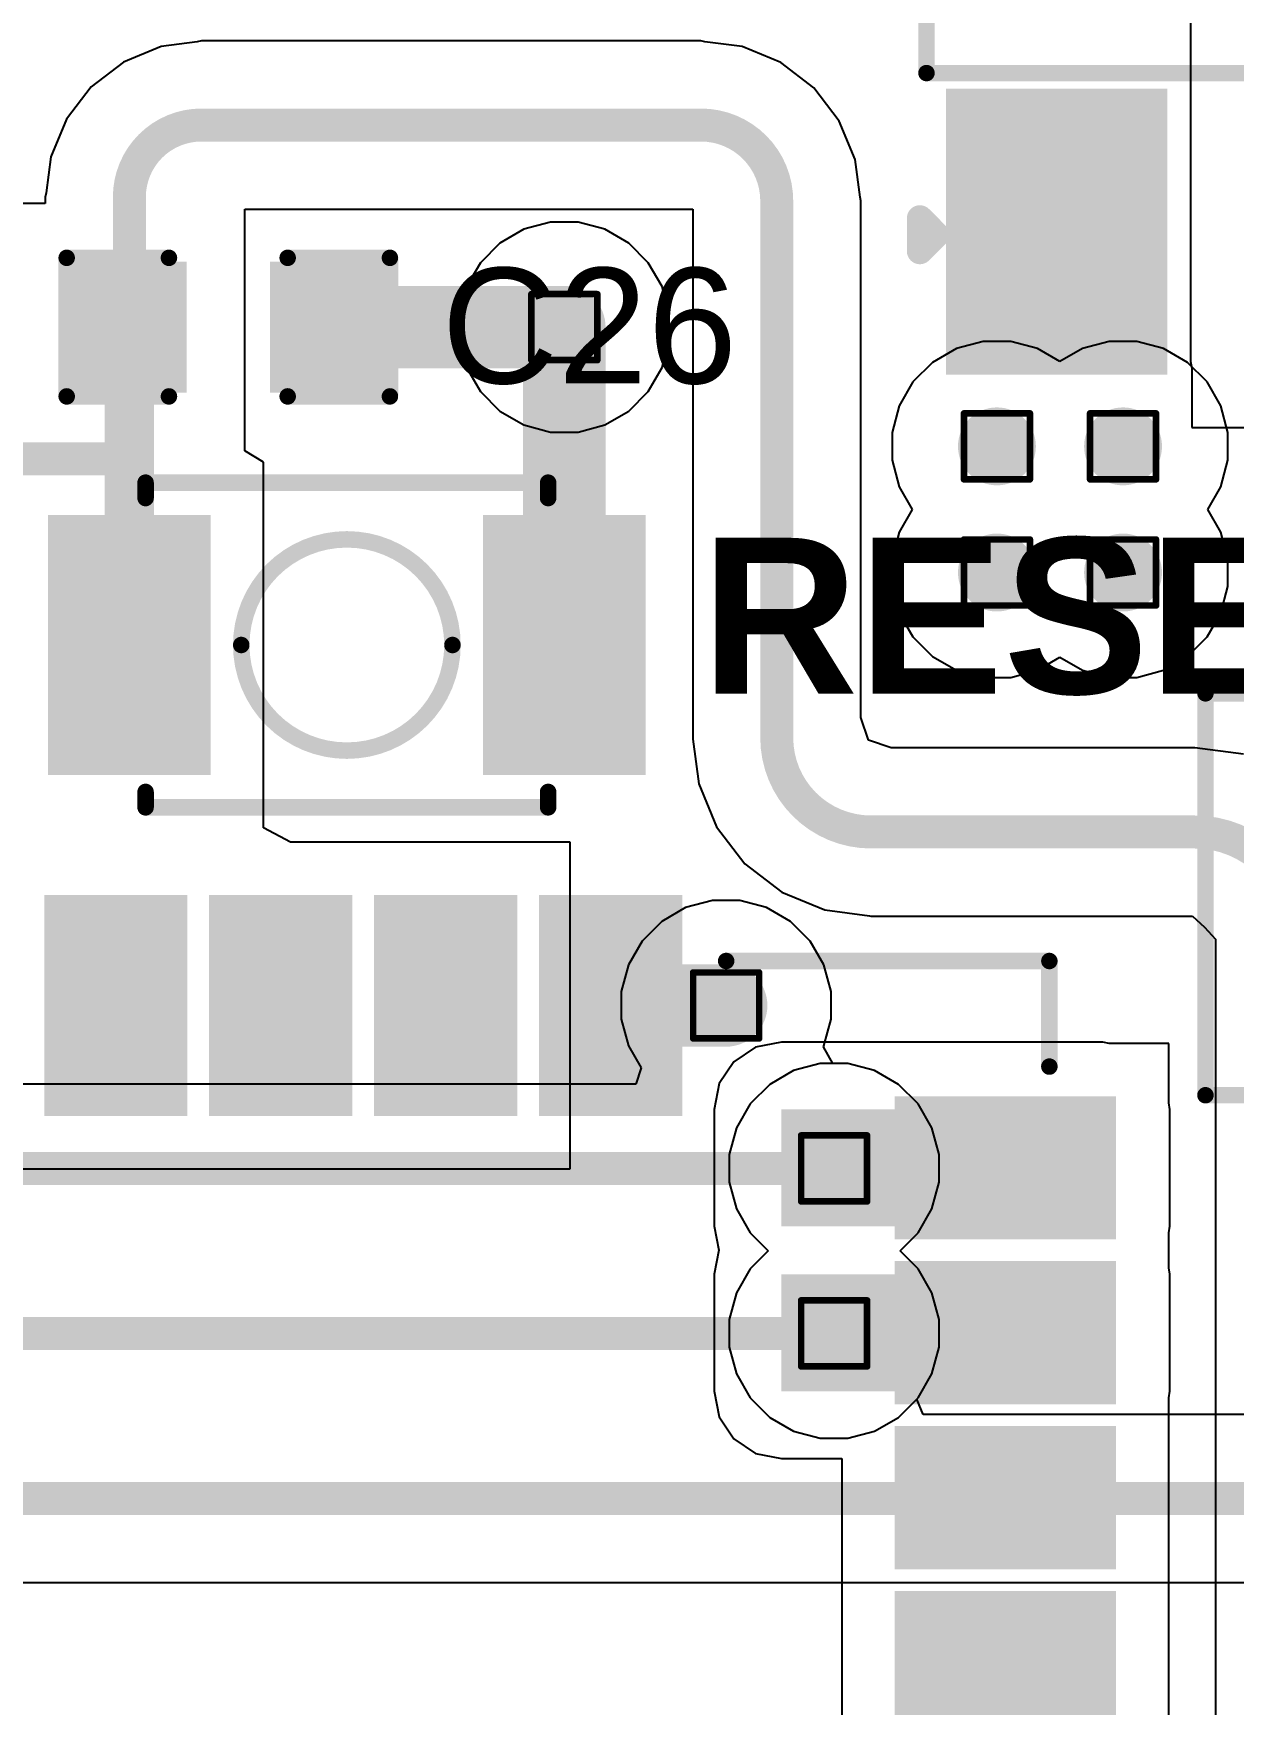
# Model space of a CAD drawing. Header units: inches. Extents: x -9 to 196, y -9 to 68.
# Drawn here: x 29.07 to 38.31, y 10.92 to 23.79 of the extents above; entities that cross this region are included whole.
import ezdxf

# ---------------------------------------------------------------- set-up
doc = ezdxf.new("R2010")
doc.units = ezdxf.units.IN
for name, color, linetype in [('Bottom Layer', 5, 'Continuous'), ('Drill Drawing', 1, 'Continuous'), ('Ground', 16, 'Continuous'), ('Power 3V3', 76, 'Continuous'), ('Top Layer', 1, 'Continuous'), ('Top Overlay', 2, 'Continuous'), ('Top Paste', 8, 'Continuous'), ('Top Solder', 216, 'Continuous'), ('Via Holes', 16, 'Continuous')]:
    doc.layers.add(name, color=color, linetype=linetype)
doc.styles.add('Arial', font='', dxfattribs={"height": 0.2})
doc.styles.add('Arial_Bold', font='', dxfattribs={"height": 0.2})
doc.styles.get('Arial').set_extended_font_data('Arial')
doc.styles.get('Arial_Bold').set_extended_font_data('Arial', bold=True)

# ---------------------------------------------------------------- blocks, each defined once
blk = doc.blocks.new('SOT__223_1')
at = {"layer": 'Top Layer'}
for points in [[(-1.90000001, 4.05000206), (1.90000001, 4.05000206), (1.90000001, 2.05000098), (-1.90000001, 2.05000098)], [(-3.04999771, -2.04999844), (-1.54999817, -2.04999844), (-1.54999817, -4.04999952), (-3.04999771, -4.04999952)], [(-0.74999977, -2.05000098), (0.74999977, -2.05000098), (0.74999977, -4.05000206), (-0.74999977, -4.05000206)], [(1.55000071, -2.04999844), (3.05000025, -2.04999844), (3.05000025, -4.04999952), (1.55000071, -4.04999952)]]:
    blk.add_hatch(color=1, dxfattribs=at).paths.add_polyline_path(points)
at = {"layer": 'Top Paste'}
for points in [[(-1.90000001, 4.05000206), (1.90000001, 4.05000206), (1.90000001, 2.05000098), (-1.90000001, 2.05000098)], [(-3.04999771, -2.04999844), (-1.54999817, -2.04999844), (-1.54999817, -4.04999952), (-3.04999771, -4.04999952)], [(-0.74999977, -2.05000098), (0.74999977, -2.05000098), (0.74999977, -4.05000206), (-0.74999977, -4.05000206)], [(1.55000071, -2.04999844), (3.05000025, -2.04999844), (3.05000025, -4.04999952), (1.55000071, -4.04999952)]]:
    blk.add_hatch(color=8, dxfattribs=at).paths.add_polyline_path(points)
at = {"layer": 'Top Solder'}
for points in [[(-2.00160001, 4.15160206), (2.00160001, 4.15160206), (2.00160001, 1.94840098), (-2.00160001, 1.94840098)], [(-3.15159771, -1.94839844), (-1.44839817, -1.94839844), (-1.44839817, -4.15159952), (-3.15159771, -4.15159952)], [(-0.85159977, -1.94840098), (0.85159977, -1.94840098), (0.85159977, -4.15160206), (-0.85159977, -4.15160206)], [(1.44840071, -1.94839844), (3.15160025, -1.94839844), (3.15160025, -4.15159952), (1.44840071, -4.15159952)]]:
    blk.add_hatch(color=216, dxfattribs=at).paths.add_polyline_path(points)
at = {"layer": 'Top Overlay'}
for points, const_width in [([(-3.302, 1.8034), (3.30200254, 1.8034)], 0.127), ([(-3.302, -1.8288), (-3.302, 1.8034)], 0.127), ([(3.30200254, -1.82879746), (3.30200254, 1.8034)], 0.127), ([(-3.302, -1.8288), (3.30200254, -1.82879746)], 0.127), ([(-3.3528, -2.9464), (-3.22580254, -3.07340254)], 0.1999996), ([(-3.3528, -2.9464), (-3.35279746, -3.2004)], 0.1999996), ([(-3.35279746, -3.2004), (-3.22580254, -3.07340254)], 0.1999996)]:
    blk.add_lwpolyline(points, dxfattribs=dict(at, const_width=const_width))
for points, const_width in [([(-3.33375, 1.8034, 1), (-3.27025, 1.8034, 1)], 0.0635), ([(-3.33375, 1.8034, 1), (-3.27025, 1.8034, 1)], 0.0635), ([(3.27025254, 1.8034, 1), (3.33375254, 1.8034, 1)], 0.0635), ([(3.27025254, 1.8034, 1), (3.33375254, 1.8034, 1)], 0.0635), ([(-3.33375, -1.8288, 1), (-3.27025, -1.8288, 1)], 0.0635), ([(-3.33375, -1.8288, 1), (-3.27025, -1.8288, 1)], 0.0635), ([(3.27025254, -1.82879746, 1), (3.33375254, -1.82879746, 1)], 0.0635), ([(3.27025254, -1.82879746, 1), (3.33375254, -1.82879746, 1)], 0.0635), ([(-3.4027999, -2.9464, 1), (-3.3028001, -2.9464, 1)], 0.0999998), ([(-3.4027999, -2.9464, 1), (-3.3028001, -2.9464, 1)], 0.0999998), ([(-3.27580244, -3.07340254, 1), (-3.17580264, -3.07340254, 1)], 0.0999998), ([(-3.27580244, -3.07340254, 1), (-3.17580264, -3.07340254, 1)], 0.0999998), ([(-3.40279736, -3.2004, 1), (-3.30279756, -3.2004, 1)], 0.0999998), ([(-3.40279736, -3.2004, 1), (-3.30279756, -3.2004, 1)], 0.0999998)]:
    blk.add_lwpolyline(points, format="xyb", close=True, dxfattribs=dict(at, const_width=const_width))
blk = doc.blocks.new('38_SMD_M______4')
at = {"layer": 'Top Layer'}
for points in [[(-9.50000259, -3.36999961), (-8.00000305, -3.36999961), (-8.00000305, -4.270000349999999), (-9.50000259, -4.270000349999999)], [(-9.500000049999999, -4.63999961), (-8.00000051, -4.63999961), (-8.00000051, -5.54000035), (-9.500000049999999, -5.54000035)], [(-9.500000049999999, -5.90999961), (-8.00000051, -5.90999961), (-8.00000051, -6.810000349999999), (-9.500000049999999, -6.810000349999999)], [(-9.500000049999999, -7.180002149999999), (-8.00000051, -7.180002149999999), (-8.00000051, -8.08000289), (-9.500000049999999, -8.08000289)], [(-6.159999109999999, -9.62999979), (-6.159999109999999, -8.13000025), (-5.25999837, -8.13000025), (-5.25999837, -9.62999979)], [(-4.88999911, -9.62999979), (-4.88999911, -8.13000025), (-3.989998369999999, -8.13000025), (-3.989998369999999, -9.62999979)], [(-3.61999657, -9.629997249999999), (-3.61999657, -8.12999771), (-2.71999583, -8.12999771), (-2.71999583, -9.629997249999999)], [(-2.34999911, -9.62999979), (-2.34999911, -8.13000025), (-1.44999837, -8.13000025), (-1.44999837, -9.62999979)]]:
    blk.add_hatch(color=1, dxfattribs=at).paths.add_polyline_path(points)
at = {"layer": 'Top Paste'}
for points in [[(-9.50000259, -3.36999961), (-8.00000305, -3.36999961), (-8.00000305, -4.270000349999999), (-9.50000259, -4.270000349999999)], [(-9.500000049999999, -4.63999961), (-8.00000051, -4.63999961), (-8.00000051, -5.54000035), (-9.500000049999999, -5.54000035)], [(-9.500000049999999, -5.90999961), (-8.00000051, -5.90999961), (-8.00000051, -6.810000349999999), (-9.500000049999999, -6.810000349999999)], [(-9.500000049999999, -7.180002149999999), (-8.00000051, -7.180002149999999), (-8.00000051, -8.08000289), (-9.500000049999999, -8.08000289)], [(-6.159999109999999, -9.62999979), (-6.159999109999999, -8.13000025), (-5.25999837, -8.13000025), (-5.25999837, -9.62999979)], [(-4.88999911, -9.62999979), (-4.88999911, -8.13000025), (-3.989998369999999, -8.13000025), (-3.989998369999999, -9.62999979)], [(-3.61999657, -9.629997249999999), (-3.61999657, -8.12999771), (-2.71999583, -8.12999771), (-2.71999583, -9.629997249999999)], [(-2.34999911, -9.62999979), (-2.34999911, -8.13000025), (-1.44999837, -8.13000025), (-1.44999837, -9.62999979)]]:
    blk.add_hatch(color=8, dxfattribs=at).paths.add_polyline_path(points)
at = {"layer": 'Top Solder'}
for points in [[(-9.601602589999999, -3.268399609999999), (-7.89840305, -3.268399609999999), (-7.89840305, -4.37160035), (-9.601602589999999, -4.37160035)], [(-9.601600049999998, -4.53839961), (-7.89840051, -4.53839961), (-7.89840051, -5.64160035), (-9.601600049999998, -5.64160035)], [(-9.601600049999998, -5.808399609999999), (-7.89840051, -5.808399609999999), (-7.89840051, -6.91160035), (-9.601600049999998, -6.91160035)], [(-9.601600049999998, -7.07840215), (-7.89840051, -7.07840215), (-7.89840051, -8.181602889999999), (-9.601600049999998, -8.181602889999999)], [(-6.26159911, -9.731599789999999), (-6.26159911, -8.02840025), (-5.15839837, -8.02840025), (-5.15839837, -9.731599789999999)], [(-4.991599109999999, -9.731599789999999), (-4.991599109999999, -8.02840025), (-3.88839837, -8.02840025), (-3.88839837, -9.731599789999999)], [(-3.72159657, -9.73159725), (-3.72159657, -8.02839771), (-2.61839583, -8.02839771), (-2.61839583, -9.73159725)], [(-2.45159911, -9.731599789999999), (-2.45159911, -8.02840025), (-1.34839837, -8.02840025), (-1.34839837, -9.731599789999999)]]:
    blk.add_hatch(color=216, dxfattribs=at).paths.add_polyline_path(points)
at = {"layer": 'Top Overlay', "const_width": 0.127}
for points in [[(-9.0891995, -8.40940152), (-9.0891995, -9.222201519999999)], [(-6.599999499999999, -9.222201519999999), (-9.0891995, -9.222201519999999)]]:
    blk.add_lwpolyline(points, dxfattribs=at)
at = {"layer": 'Top Overlay', "const_width": 0.0635}
for points in [[(-9.120949499999998, -8.40940152, 1), (-9.057449499999999, -8.40940152, 1)], [(-9.120949499999998, -9.222201519999999, 1), (-9.057449499999999, -9.222201519999999, 1)], [(-9.120949499999998, -9.222201519999999, 1), (-9.057449499999999, -9.222201519999999, 1)], [(-6.6317495, -9.222201519999999, 1), (-6.568249499999999, -9.222201519999999, 1)]]:
    blk.add_lwpolyline(points, format="xyb", close=True, dxfattribs=at)
blk = doc.blocks.new('GT_TC032A_H015_L1_7')
at = {"layer": 'Top Layer'}
for points in [[(-2.20001084, 0.90000074), (-1.15000024, 0.90000074), (-1.15000024, -0.8999956600000001), (-2.20001084, -0.8999956600000001)], [(1.15000278, 0.8999982), (2.20001338, 0.8999982), (2.20001338, -0.8999982), (1.15000278, -0.8999982)]]:
    blk.add_hatch(color=1, dxfattribs=at).paths.add_polyline_path(points)
at = {"layer": 'Top Paste'}
for points in [[(-2.20001084, 0.90000074), (-1.15000024, 0.90000074), (-1.15000024, -0.8999956600000001), (-2.20001084, -0.8999956600000001)], [(1.15000278, 0.8999982), (2.20001338, 0.8999982), (2.20001338, -0.8999982), (1.15000278, -0.8999982)]]:
    blk.add_hatch(color=8, dxfattribs=at).paths.add_polyline_path(points)
at = {"layer": 'Top Solder'}
for points in [[(-2.30161084, 1.00160074), (-1.04840024, 1.00160074), (-1.04840024, -1.00159566), (-2.30161084, -1.00159566)], [(1.04840278, 1.0015982), (2.30161338, 1.0015982), (2.30161338, -1.0015982), (1.04840278, -1.0015982)]]:
    blk.add_hatch(color=216, dxfattribs=at).paths.add_polyline_path(points)
at = {"layer": 'Top Overlay', "const_width": 0.127}
for points in [[(1.55001468, 1.25000766), (-1.5500096, 1.25001274)], [(-1.5500096, 1.25001274), (-1.5500096, 1.13113566)], [(1.55001468, 1.25000766), (1.5500096, 1.13113566)], [(-1.5500096, -1.1311382), (-1.5500096, -1.25000766)], [(1.55001214, -1.2500102), (1.5500096, -1.1311382)], [(1.55001214, -1.2500102), (-1.5500096, -1.25000766)]]:
    blk.add_lwpolyline(points, dxfattribs=at)
at = {"layer": 'Top Overlay'}
for points, const_width in [([(-1.5817596, 1.25001274, 1), (-1.5182596, 1.25001274, 1)], 0.0635), ([(-1.5817596, 1.25001274, 1), (-1.5182596, 1.25001274, 1)], 0.0635), ([(1.51826468, 1.25000766, 1), (1.58176468, 1.25000766, 1)], 0.0635), ([(1.51826468, 1.25000766, 1), (1.58176468, 1.25000766, 1)], 0.0635), ([(-1.5817596, 1.13113566, 1), (-1.5182596, 1.13113566, 1)], 0.0635), ([(1.5182596, 1.13113566, 1), (1.5817596, 1.13113566, 1)], 0.0635), ([(0.81343246, 2.54e-06, 1), (-0.8131835399999999, 2.54e-06, 1)], 0.127), ([(-0.8449335399999999, 2.54e-06, 1), (-0.78143354, 2.54e-06, 1)], 0.0635), ([(0.78168246, 2.54e-06, 1), (0.8451824600000001, 2.54e-06, 1)], 0.0635), ([(-1.5817596, -1.1311382, 1), (-1.5182596, -1.1311382, 1)], 0.0635), ([(1.5182596, -1.1311382, 1), (1.5817596, -1.1311382, 1)], 0.0635), ([(-1.5817596, -1.25000766, 1), (-1.5182596, -1.25000766, 1)], 0.0635), ([(-1.5817596, -1.25000766, 1), (-1.5182596, -1.25000766, 1)], 0.0635), ([(1.51826214, -1.2500102, 1), (1.58176214, -1.2500102, 1)], 0.0635), ([(1.51826214, -1.2500102, 1), (1.58176214, -1.2500102, 1)], 0.0635)]:
    blk.add_lwpolyline(points, format="xyb", close=True, dxfattribs=dict(at, const_width=const_width))
blk = doc.blocks.new('C___0603_38')
at = {"layer": 'Top Layer'}
for points in [[(-0.3809999999999999, 0.4445), (-0.3810000000000001, -0.4445), (-1.143, -0.4445), (-1.143, 0.4445)], [(1.143, 0.4445), (1.143, -0.4445), (0.3809999999999999, -0.4445), (0.3810000000000001, 0.4445)]]:
    blk.add_hatch(color=1, dxfattribs=at).paths.add_polyline_path(points)
at = {"layer": 'Top Paste'}
for points in [[(-0.3809999999999999, 0.4445), (-0.3810000000000001, -0.4445), (-1.143, -0.4445), (-1.143, 0.4445)], [(1.143, 0.4445), (1.143, -0.4445), (0.3809999999999999, -0.4445), (0.3810000000000001, 0.4445)]]:
    blk.add_hatch(color=8, dxfattribs=at).paths.add_polyline_path(points)
at = {"layer": 'Top Solder'}
for points in [[(-0.3210001199999999, 0.5044998799999999), (-0.3210001200000001, -0.50449988), (-1.20299988, -0.5044998799999999), (-1.20299988, 0.50449988)], [(1.20299988, 0.5044998799999999), (1.20299988, -0.50449988), (0.3210001199999999, -0.5044998799999999), (0.3210001200000001, 0.50449988)]]:
    blk.add_hatch(color=216, dxfattribs=at).paths.add_polyline_path(points)
at = {"layer": 'Top Overlay', "const_width": 0.127}
for points in [[(-1.24460508, 0.53340762), (-1.2446, -0.5334)], [(-1.24460508, 0.53340762), (-0.4571999999999999, 0.5333974599999999)], [(0.45720254, 0.5333974599999999), (1.2446, 0.5333974599999999)], [(1.2446, 0.5333974599999999), (1.24460254, -0.5333974599999999)], [(-1.2446, -0.5334), (-0.4571999999999999, -0.5334)], [(0.45720254, -0.5333974599999999), (1.24460254, -0.5333974599999999)]]:
    blk.add_lwpolyline(points, dxfattribs=at)
at = {"layer": 'Top Overlay', "const_width": 0.0635}
for points in [[(-1.27635508, 0.53340762, 1), (-1.21285508, 0.53340762, 1)], [(-1.27635508, 0.53340762, 1), (-1.21285508, 0.53340762, 1)], [(-0.4889499999999999, 0.5333974599999999, 1), (-0.42545, 0.5333974599999999, 1)], [(0.42545254, 0.5333974599999999, 1), (0.4889525399999999, 0.5333974599999999, 1)], [(1.21285, 0.5333974599999999, 1), (1.27635, 0.5333974599999999, 1)], [(1.21285, 0.5333974599999999, 1), (1.27635, 0.5333974599999999, 1)], [(-1.27635, -0.5334, 1), (-1.21285, -0.5334, 1)], [(-1.27635, -0.5334, 1), (-1.21285, -0.5334, 1)], [(-0.4889499999999999, -0.5334, 1), (-0.42545, -0.5334, 1)], [(0.42545254, -0.5333974599999999, 1), (0.4889525399999999, -0.5333974599999999, 1)], [(1.21285254, -0.5333974599999999, 1), (1.27635254, -0.5333974599999999, 1)], [(1.21285254, -0.5333974599999999, 1), (1.27635254, -0.5333974599999999, 1)]]:
    blk.add_lwpolyline(points, format="xyb", close=True, dxfattribs=at)

msp = doc.modelspace()

# ---------------------------------------------------------------- hatches: boundary and pattern name
at = {"layer": 'Bottom Layer'}
h = msp.add_hatch(color=5, dxfattribs=at)
edge = h.paths.add_edge_path()
edge.add_arc((33.16021562, 21.52838722), 0.2999994, 0, 360)
h = msp.add_hatch(color=5, dxfattribs=at)
edge = h.paths.add_edge_path()
edge.add_arc((36.49163135999999, 20.61029152), 0.2999994, 0, 360)
h = msp.add_hatch(color=5, dxfattribs=at)
edge = h.paths.add_edge_path()
edge.add_arc((37.46284862, 20.61029152), 0.2999994, 0, 360)
h = msp.add_hatch(color=5, dxfattribs=at)
edge = h.paths.add_edge_path()
edge.add_arc((36.49163135999999, 19.63907426), 0.2999994, 0, 360)
h = msp.add_hatch(color=5, dxfattribs=at)
edge = h.paths.add_edge_path()
edge.add_arc((37.46284862, 19.63907426), 0.2999994, 0, 360)
h = msp.add_hatch(color=5, dxfattribs=at)
edge = h.paths.add_edge_path()
edge.add_arc((34.40621516, 16.3059872), 0.2999994, 0, 360)
h = msp.add_hatch(color=5, dxfattribs=at)
edge = h.paths.add_edge_path()
edge.add_arc((35.23781624, 15.05138722), 0.2999994, 0, 360)
h = msp.add_hatch(color=5, dxfattribs=at)
edge = h.paths.add_edge_path()
edge.add_arc((35.23781624, 13.78138722), 0.2999994, 0, 360)
at = {"layer": 'Ground'}
h = msp.add_hatch(color=16, dxfattribs=at)
edge = h.paths.add_edge_path()
edge.add_arc((33.16021562, 21.52838722), 0.2999994, 0, 360)
h = msp.add_hatch(color=16, dxfattribs=at)
edge = h.paths.add_edge_path()
edge.add_arc((36.49163135999999, 20.61029152), 0.2999994, 0, 360)
h = msp.add_hatch(color=16, dxfattribs=at)
edge = h.paths.add_edge_path()
edge.add_arc((37.46284862, 20.61029152), 0.2999994, 0, 360)
h = msp.add_hatch(color=16, dxfattribs=at)
edge = h.paths.add_edge_path()
edge.add_arc((36.49163135999999, 19.63907426), 0.2999994, 0, 360)
h = msp.add_hatch(color=16, dxfattribs=at)
edge = h.paths.add_edge_path()
edge.add_arc((37.46284862, 19.63907426), 0.2999994, 0, 360)
h = msp.add_hatch(color=16, dxfattribs=at)
edge = h.paths.add_edge_path()
edge.add_arc((34.40621516, 16.3059872), 0.2999994, 0, 360)
h = msp.add_hatch(color=16, dxfattribs=at)
edge = h.paths.add_edge_path()
edge.add_arc((35.23781624, 15.05138722), 0.2999994, 0, 360)
h = msp.add_hatch(color=16, dxfattribs=at)
edge = h.paths.add_edge_path()
edge.add_arc((35.23781624, 13.78138722), 0.2999994, 0, 360)
at = {"layer": 'Power 3V3'}
h = msp.add_hatch(color=76, dxfattribs=at)
edge = h.paths.add_edge_path()
edge.add_arc((33.16021562, 21.52838722), 0.2999994, 0, 360)
h = msp.add_hatch(color=76, dxfattribs=at)
edge = h.paths.add_edge_path()
edge.add_arc((36.49163135999999, 20.61029152), 0.2999994, 0, 360)
h = msp.add_hatch(color=76, dxfattribs=at)
edge = h.paths.add_edge_path()
edge.add_arc((37.46284862, 20.61029152), 0.2999994, 0, 360)
h = msp.add_hatch(color=76, dxfattribs=at)
edge = h.paths.add_edge_path()
edge.add_arc((36.49163135999999, 19.63907426), 0.2999994, 0, 360)
h = msp.add_hatch(color=76, dxfattribs=at)
edge = h.paths.add_edge_path()
edge.add_arc((37.46284862, 19.63907426), 0.2999994, 0, 360)
h = msp.add_hatch(color=76, dxfattribs=at)
edge = h.paths.add_edge_path()
edge.add_arc((34.40621516, 16.3059872), 0.2999994, 0, 360)
h = msp.add_hatch(color=76, dxfattribs=at)
edge = h.paths.add_edge_path()
edge.add_arc((35.23781624, 15.05138722), 0.2999994, 0, 360)
h = msp.add_hatch(color=76, dxfattribs=at)
edge = h.paths.add_edge_path()
edge.add_arc((35.23781624, 13.78138722), 0.2999994, 0, 360)
at = {"layer": 'Top Layer'}
h = msp.add_hatch(color=1, dxfattribs=at)
edge = h.paths.add_edge_path()
edge.add_arc((33.16021562, 21.52838722), 0.2999994, 0, 360)
h = msp.add_hatch(color=1, dxfattribs=at)
edge = h.paths.add_edge_path()
edge.add_arc((36.49163135999999, 20.61029152), 0.2999994, 0, 360)
h = msp.add_hatch(color=1, dxfattribs=at)
edge = h.paths.add_edge_path()
edge.add_arc((37.46284862, 20.61029152), 0.2999994, 0, 360)
h = msp.add_hatch(color=1, dxfattribs=at)
edge = h.paths.add_edge_path()
edge.add_arc((36.49163135999999, 19.63907426), 0.2999994, 0, 360)
h = msp.add_hatch(color=1, dxfattribs=at)
edge = h.paths.add_edge_path()
edge.add_arc((37.46284862, 19.63907426), 0.2999994, 0, 360)
h = msp.add_hatch(color=1, dxfattribs=at)
edge = h.paths.add_edge_path()
edge.add_arc((34.40621516, 16.3059872), 0.2999994, 0, 360)
for points in [[(34.83141624, 14.60598806), (37.30621444, 14.60598806), (37.30621444, 15.50599134), (34.83141624, 15.50599134)], [(34.83141624, 13.33598806), (37.30621444, 13.33598806), (37.30621444, 14.23599134), (34.83141624, 14.23599134)]]:
    msp.add_hatch(color=1, dxfattribs=at).paths.add_polyline_path(points)
h = msp.add_hatch(color=1, dxfattribs=at)
edge = h.paths.add_edge_path()
edge.add_arc((35.23781624, 15.05138722), 0.2999994, 0, 360)
h = msp.add_hatch(color=1, dxfattribs=at)
edge = h.paths.add_edge_path()
edge.add_arc((35.23781624, 13.78138722), 0.2999994, 0, 360)
at = {"layer": 'Via Holes'}
h = msp.add_hatch(color=7, dxfattribs=at)
edge = h.paths.add_edge_path()
edge.add_arc((33.16021562, 21.52838722), 0.1499997, 0, 360)
h = msp.add_hatch(color=7, dxfattribs=at)
edge = h.paths.add_edge_path()
edge.add_arc((36.49163135999999, 20.61029152), 0.1499997, 0, 360)
h = msp.add_hatch(color=7, dxfattribs=at)
edge = h.paths.add_edge_path()
edge.add_arc((37.46284862, 20.61029152), 0.1499997, 0, 360)
h = msp.add_hatch(color=7, dxfattribs=at)
edge = h.paths.add_edge_path()
edge.add_arc((36.49163135999999, 19.63907426), 0.1499997, 0, 360)
h = msp.add_hatch(color=7, dxfattribs=at)
edge = h.paths.add_edge_path()
edge.add_arc((37.46284862, 19.63907426), 0.1499997, 0, 360)
h = msp.add_hatch(color=7, dxfattribs=at)
edge = h.paths.add_edge_path()
edge.add_arc((34.40621516, 16.3059872), 0.1499997, 0, 360)
h = msp.add_hatch(color=7, dxfattribs=at)
edge = h.paths.add_edge_path()
edge.add_arc((35.23781624, 15.05138722), 0.1499997, 0, 360)
h = msp.add_hatch(color=7, dxfattribs=at)
edge = h.paths.add_edge_path()
edge.add_arc((35.23781624, 13.78138722), 0.1499997, 0, 360)

# ---------------------------------------------------------------- linework, layer by layer
at = {"layer": 'Bottom Layer'}
for p, q in [((35.13144104, 15.85938662), (34.9259398, 15.80432196)), ((35.34419144, 15.85938662), (35.13144104, 15.85938662)), ((35.54969267999999, 15.80432196), (35.34419144, 15.85938662)), ((34.74169328, 15.69794676), (34.5912567, 15.54751018)), ((34.9259398, 15.80432196), (34.74169328, 15.69794676)), ((35.7339392, 15.69794676), (35.54969267999999, 15.80432196)), ((35.88437578, 15.54751018), (35.7339392, 15.69794676)), ((34.5912567, 15.54751018), (34.4848815, 15.36326366)), ((35.99075097999999, 15.36326366), (35.88437578, 15.54751018)), ((34.4848815, 15.36326366), (34.42981683999999, 15.15776242)), ((36.04581564, 15.15776242), (35.99075097999999, 15.36326366)), ((34.42981683999999, 15.15776242), (34.42981683999999, 14.94501202)), ((36.04581564, 14.94501202), (36.04581564, 15.15776242)), ((34.42981683999999, 14.94501202), (34.4848815, 14.73951078)), ((35.99075097999999, 14.73951078), (36.04581564, 14.94501202)), ((34.4848815, 14.73951078), (34.5912567, 14.55526426)), ((35.88437578, 14.55526426), (35.99075097999999, 14.73951078)), ((34.5912567, 14.55526426), (34.73013374, 14.41638722)), ((35.74549874, 14.41638722), (35.88437578, 14.55526426)), ((34.73013374, 14.41638722), (34.5912567, 14.27751018)), ((35.88437578, 14.27751018), (35.74549874, 14.41638722)), ((34.5912567, 14.27751018), (34.4848815, 14.09326366)), ((35.99075097999999, 14.09326366), (35.88437578, 14.27751018)), ((34.4848815, 14.09326366), (34.42981683999999, 13.88776242)), ((36.04581564, 13.88776242), (35.99075097999999, 14.09326366)), ((34.42981683999999, 13.88776242), (34.42981683999999, 13.67501202)), ((36.04581564, 13.67501202), (36.04581564, 13.88776242)), ((34.42981683999999, 13.67501202), (34.4848815, 13.46951078)), ((35.99075097999999, 13.46951078), (36.04581564, 13.67501202)), ((34.4848815, 13.46951078), (34.5912567, 13.28526426)), ((35.88437578, 13.28526426), (35.99075097999999, 13.46951078)), ((34.5912567, 13.28526426), (34.74169328, 13.13482768)), ((35.7339392, 13.13482768), (35.88437578, 13.28526426)), ((34.74169328, 13.13482768), (34.9259398, 13.02845248)), ((35.54969267999999, 13.02845248), (35.7339392, 13.13482768)), ((34.9259398, 13.02845248), (35.13144104, 12.97338782)), ((35.34419144, 12.97338782), (35.54969267999999, 13.02845248)), ((35.13144104, 12.97338782), (35.34419144, 12.97338782))]:
    msp.add_line(p, q, dxfattribs=at)
at = {"layer": 'Drill Drawing', "const_width": 0.0508}
for points in [[(32.90621562, 21.78238722), (33.41421562, 21.78238722)], [(32.90621562, 21.27438722), (32.90621562, 21.78238722)], [(33.41421562, 21.27438722), (33.41421562, 21.78238722)], [(32.90621562, 21.27438722), (33.41421562, 21.27438722)], [(36.23763135999999, 20.86429152), (36.74563136, 20.86429152)], [(36.23763135999999, 20.35629152), (36.23763135999999, 20.86429152)], [(36.74563136, 20.35629152), (36.74563136, 20.86429152)], [(37.20884862, 20.86429152), (37.71684861999999, 20.86429152)], [(37.20884862, 20.35629152), (37.20884862, 20.86429152)], [(37.71684861999999, 20.35629152), (37.71684861999999, 20.86429152)], [(36.23763135999999, 20.35629152), (36.74563136, 20.35629152)], [(37.20884862, 20.35629152), (37.71684861999999, 20.35629152)], [(36.23763135999999, 19.89307426), (36.74563136, 19.89307426)], [(36.23763135999999, 19.38507426), (36.23763135999999, 19.89307426)], [(36.74563136, 19.38507426), (36.74563136, 19.89307426)], [(37.20884862, 19.89307426), (37.71684861999999, 19.89307426)], [(37.20884862, 19.38507426), (37.20884862, 19.89307426)], [(37.71684861999999, 19.38507426), (37.71684861999999, 19.89307426)], [(36.23763135999999, 19.38507426), (36.74563136, 19.38507426)], [(37.20884862, 19.38507426), (37.71684861999999, 19.38507426)], [(34.15221516, 16.5599872), (34.66021516, 16.5599872)], [(34.15221516, 16.0519872), (34.15221516, 16.5599872)], [(34.66021516, 16.0519872), (34.66021516, 16.5599872)], [(34.15221516, 16.0519872), (34.66021516, 16.0519872)], [(34.98381624, 15.30538722), (35.49181624, 15.30538722)], [(34.98381624, 14.79738722), (34.98381624, 15.30538722)], [(35.49181624, 14.79738722), (35.49181624, 15.30538722)], [(34.98381624, 14.79738722), (35.49181624, 14.79738722)], [(34.98381624, 14.03538722), (35.49181624, 14.03538722)], [(34.98381624, 13.52738722), (34.98381624, 14.03538722)], [(35.49181624, 13.52738722), (35.49181624, 14.03538722)], [(34.98381624, 13.52738722), (35.49181624, 13.52738722)]]:
    msp.add_lwpolyline(points, dxfattribs=at)
at = {"layer": 'Drill Drawing', "const_width": 0.0254}
for points in [[(32.89351562, 21.78238722, 1), (32.91891561999999, 21.78238722, 1)], [(32.89351562, 21.78238722, 1), (32.91891561999999, 21.78238722, 1)], [(33.40151562, 21.78238722, 1), (33.42691562, 21.78238722, 1)], [(33.40151562, 21.78238722, 1), (33.42691562, 21.78238722, 1)], [(32.89351562, 21.27438722, 1), (32.91891561999999, 21.27438722, 1)], [(32.89351562, 21.27438722, 1), (32.91891561999999, 21.27438722, 1)], [(33.40151562, 21.27438722, 1), (33.42691562, 21.27438722, 1)], [(33.40151562, 21.27438722, 1), (33.42691562, 21.27438722, 1)], [(36.22493136, 20.86429152, 1), (36.25033136, 20.86429152, 1)], [(36.22493136, 20.86429152, 1), (36.25033136, 20.86429152, 1)], [(36.73293135999999, 20.86429152, 1), (36.75833136, 20.86429152, 1)], [(36.73293135999999, 20.86429152, 1), (36.75833136, 20.86429152, 1)], [(37.19614862, 20.86429152, 1), (37.22154862, 20.86429152, 1)], [(37.19614862, 20.86429152, 1), (37.22154862, 20.86429152, 1)], [(37.70414862, 20.86429152, 1), (37.72954862, 20.86429152, 1)], [(37.70414862, 20.86429152, 1), (37.72954862, 20.86429152, 1)], [(36.22493136, 20.35629152, 1), (36.25033136, 20.35629152, 1)], [(36.22493136, 20.35629152, 1), (36.25033136, 20.35629152, 1)], [(36.73293135999999, 20.35629152, 1), (36.75833136, 20.35629152, 1)], [(36.73293135999999, 20.35629152, 1), (36.75833136, 20.35629152, 1)], [(37.19614862, 20.35629152, 1), (37.22154862, 20.35629152, 1)], [(37.19614862, 20.35629152, 1), (37.22154862, 20.35629152, 1)], [(37.70414862, 20.35629152, 1), (37.72954862, 20.35629152, 1)], [(37.70414862, 20.35629152, 1), (37.72954862, 20.35629152, 1)], [(36.22493136, 19.89307426, 1), (36.25033136, 19.89307426, 1)], [(36.22493136, 19.89307426, 1), (36.25033136, 19.89307426, 1)], [(36.73293135999999, 19.89307426, 1), (36.75833136, 19.89307426, 1)], [(36.73293135999999, 19.89307426, 1), (36.75833136, 19.89307426, 1)], [(37.19614862, 19.89307426, 1), (37.22154862, 19.89307426, 1)], [(37.19614862, 19.89307426, 1), (37.22154862, 19.89307426, 1)], [(37.70414862, 19.89307426, 1), (37.72954862, 19.89307426, 1)], [(37.70414862, 19.89307426, 1), (37.72954862, 19.89307426, 1)], [(36.22493136, 19.38507426, 1), (36.25033136, 19.38507426, 1)], [(36.22493136, 19.38507426, 1), (36.25033136, 19.38507426, 1)], [(36.73293135999999, 19.38507426, 1), (36.75833136, 19.38507426, 1)], [(36.73293135999999, 19.38507426, 1), (36.75833136, 19.38507426, 1)], [(37.19614862, 19.38507426, 1), (37.22154862, 19.38507426, 1)], [(37.19614862, 19.38507426, 1), (37.22154862, 19.38507426, 1)], [(37.70414862, 19.38507426, 1), (37.72954862, 19.38507426, 1)], [(37.70414862, 19.38507426, 1), (37.72954862, 19.38507426, 1)], [(34.13951515999999, 16.5599872, 1), (34.16491516, 16.5599872, 1)], [(34.13951515999999, 16.5599872, 1), (34.16491516, 16.5599872, 1)], [(34.64751516, 16.5599872, 1), (34.67291516, 16.5599872, 1)], [(34.64751516, 16.5599872, 1), (34.67291516, 16.5599872, 1)], [(34.13951515999999, 16.0519872, 1), (34.16491516, 16.0519872, 1)], [(34.13951515999999, 16.0519872, 1), (34.16491516, 16.0519872, 1)], [(34.64751516, 16.0519872, 1), (34.67291516, 16.0519872, 1)], [(34.64751516, 16.0519872, 1), (34.67291516, 16.0519872, 1)], [(34.97111624, 15.30538722, 1), (34.99651624, 15.30538722, 1)], [(34.97111624, 15.30538722, 1), (34.99651624, 15.30538722, 1)], [(35.47911624, 15.30538722, 1), (35.50451623999999, 15.30538722, 1)], [(35.47911624, 15.30538722, 1), (35.50451623999999, 15.30538722, 1)], [(34.97111624, 14.79738722, 1), (34.99651624, 14.79738722, 1)], [(34.97111624, 14.79738722, 1), (34.99651624, 14.79738722, 1)], [(35.47911624, 14.79738722, 1), (35.50451623999999, 14.79738722, 1)], [(35.47911624, 14.79738722, 1), (35.50451623999999, 14.79738722, 1)], [(34.97111624, 14.03538722, 1), (34.99651624, 14.03538722, 1)], [(34.97111624, 14.03538722, 1), (34.99651624, 14.03538722, 1)], [(35.47911624, 14.03538722, 1), (35.50451623999999, 14.03538722, 1)], [(35.47911624, 14.03538722, 1), (35.50451623999999, 14.03538722, 1)], [(34.97111624, 13.52738722, 1), (34.99651624, 13.52738722, 1)], [(34.97111624, 13.52738722, 1), (34.99651624, 13.52738722, 1)], [(35.47911624, 13.52738722, 1), (35.50451623999999, 13.52738722, 1)], [(35.47911624, 13.52738722, 1), (35.50451623999999, 13.52738722, 1)]]:
    msp.add_lwpolyline(points, format="xyb", close=True, dxfattribs=at)
at = {"layer": 'Ground'}
for p, q in [((35.13144104, 15.85938662), (34.9259398, 15.80432196)), ((35.34419144, 15.85938662), (35.13144104, 15.85938662)), ((35.54969267999999, 15.80432196), (35.34419144, 15.85938662)), ((34.74169328, 15.69794676), (34.5912567, 15.54751018)), ((34.9259398, 15.80432196), (34.74169328, 15.69794676)), ((35.7339392, 15.69794676), (35.54969267999999, 15.80432196)), ((35.88437578, 15.54751018), (35.7339392, 15.69794676)), ((34.5912567, 15.54751018), (34.4848815, 15.36326366)), ((35.99075097999999, 15.36326366), (35.88437578, 15.54751018)), ((34.4848815, 15.36326366), (34.42981683999999, 15.15776242)), ((36.04581564, 15.15776242), (35.99075097999999, 15.36326366)), ((34.42981683999999, 15.15776242), (34.42981683999999, 14.94501202)), ((36.04581564, 14.94501202), (36.04581564, 15.15776242)), ((34.42981683999999, 14.94501202), (34.4848815, 14.73951078)), ((35.99075097999999, 14.73951078), (36.04581564, 14.94501202)), ((34.4848815, 14.73951078), (34.5912567, 14.55526426)), ((35.88437578, 14.55526426), (35.99075097999999, 14.73951078)), ((34.5912567, 14.55526426), (34.73013374, 14.41638722)), ((35.74549874, 14.41638722), (35.88437578, 14.55526426)), ((34.73013374, 14.41638722), (34.5912567, 14.27751018)), ((35.88437578, 14.27751018), (35.74549874, 14.41638722)), ((34.5912567, 14.27751018), (34.4848815, 14.09326366)), ((35.99075097999999, 14.09326366), (35.88437578, 14.27751018)), ((34.4848815, 14.09326366), (34.42981683999999, 13.88776242)), ((36.04581564, 13.88776242), (35.99075097999999, 14.09326366)), ((34.42981683999999, 13.88776242), (34.42981683999999, 13.67501202)), ((36.04581564, 13.67501202), (36.04581564, 13.88776242)), ((34.42981683999999, 13.67501202), (34.4848815, 13.46951078)), ((35.99075097999999, 13.46951078), (36.04581564, 13.67501202)), ((34.4848815, 13.46951078), (34.5912567, 13.28526426)), ((35.88437578, 13.28526426), (35.99075097999999, 13.46951078)), ((34.5912567, 13.28526426), (34.74169328, 13.13482768)), ((35.7339392, 13.13482768), (35.88437578, 13.28526426)), ((34.74169328, 13.13482768), (34.9259398, 13.02845248)), ((35.54969267999999, 13.02845248), (35.7339392, 13.13482768)), ((34.9259398, 13.02845248), (35.13144104, 12.97338782)), ((35.34419144, 12.97338782), (35.54969267999999, 13.02845248)), ((35.13144104, 12.97338782), (35.34419144, 12.97338782))]:
    msp.add_line(p, q, dxfattribs=at)
at = {"layer": 'Power 3V3'}
for p, q in [((32.84833918, 22.28132196), (32.66409266, 22.17494676)), ((33.05384042, 22.33638662), (32.84833918, 22.28132196)), ((33.26659082, 22.33638662), (33.05384042, 22.33638662)), ((33.47209206, 22.28132196), (33.26659082, 22.33638662)), ((33.65633858, 22.17494676), (33.47209206, 22.28132196)), ((32.66409266, 22.17494676), (32.51365608, 22.02451018)), ((33.80677516, 22.02451018), (33.65633858, 22.17494676)), ((32.51365608, 22.02451018), (32.40728088, 21.84026366)), ((33.91315036, 21.84026366), (33.80677516, 22.02451018)), ((32.40728088, 21.84026366), (32.35221622, 21.63476242)), ((33.96821502, 21.63476242), (33.91315036, 21.84026366)), ((32.35221622, 21.63476242), (32.35221622, 21.42201202)), ((33.96821502, 21.42201202), (33.96821502, 21.63476242)), ((32.35221622, 21.42201202), (32.40728088, 21.21651078)), ((33.91315036, 21.21651078), (33.96821502, 21.42201202)), ((36.17975492, 21.36322626), (35.9955084, 21.25685106)), ((36.38525616, 21.41829092), (36.17975492, 21.36322626)), ((36.59800655999999, 21.41829092), (36.38525616, 21.41829092)), ((36.8035078, 21.36322626), (36.59800655999999, 21.41829092)), ((36.97724126, 21.26292166), (36.8035078, 21.36322626)), ((37.15097218, 21.36322626), (36.97724126, 21.26292166)), ((37.35647342, 21.41829092), (37.15097218, 21.36322626)), ((37.56922382, 21.41829092), (37.35647342, 21.41829092)), ((37.77472506, 21.36322626), (37.56922382, 21.41829092)), ((37.95897158, 21.25685106), (37.77472506, 21.36322626)), ((35.9955084, 21.25685106), (35.84507182, 21.10641448)), ((38.10940816, 21.10641448), (37.95897158, 21.25685106)), ((32.40728088, 21.21651078), (32.51365608, 21.03226426)), ((33.80677516, 21.03226426), (33.91315036, 21.21651078)), ((35.84507182, 21.10641448), (35.73869662, 20.92216796)), ((38.21578336, 20.92216796), (38.10940816, 21.10641448)), ((32.51365608, 21.03226426), (32.66409266, 20.88182768)), ((33.65633858, 20.88182768), (33.80677516, 21.03226426)), ((32.66409266, 20.88182768), (32.84833918, 20.77545248)), ((33.47209206, 20.77545248), (33.65633858, 20.88182768)), ((35.73869662, 20.92216796), (35.68363196, 20.71666672)), ((38.27084802, 20.71666672), (38.21578336, 20.92216796)), ((32.84833918, 20.77545248), (33.05384042, 20.72038782)), ((33.05384042, 20.72038782), (33.26659082, 20.72038782)), ((33.26659082, 20.72038782), (33.47209206, 20.77545248)), ((35.68363196, 20.71666672), (35.68363196, 20.50391632)), ((38.27084802, 20.50391632), (38.27084802, 20.71666672)), ((35.68363196, 20.50391632), (35.73869662, 20.29841508)), ((38.21578336, 20.29841508), (38.27084802, 20.50391632)), ((35.73869662, 20.29841508), (35.83900122, 20.12468416)), ((38.11547876, 20.12468416), (38.21578336, 20.29841508)), ((35.83900122, 20.12468416), (35.73869662, 19.9509507)), ((38.21578336, 19.9509507), (38.11547876, 20.12468416)), ((35.73869662, 19.9509507), (35.68363196, 19.74544946)), ((38.27084802, 19.74544946), (38.21578336, 19.9509507)), ((35.68363196, 19.74544946), (35.68363196, 19.53269906)), ((38.27084802, 19.53269906), (38.27084802, 19.74544946)), ((35.68363196, 19.53269906), (35.73869662, 19.32719782)), ((38.21578336, 19.32719782), (38.27084802, 19.53269906)), ((35.73869662, 19.32719782), (35.84507182, 19.1429513)), ((38.10940816, 19.1429513), (38.21578336, 19.32719782)), ((35.84507182, 19.1429513), (35.9955084, 18.99251472)), ((37.95897158, 18.99251472), (38.10940816, 19.1429513)), ((35.9955084, 18.99251472), (36.17975492, 18.88613952)), ((36.8035078, 18.88613952), (36.97724126, 18.98644412)), ((36.97724126, 18.98644412), (37.15097218, 18.88613952)), ((37.77472506, 18.88613952), (37.95897158, 18.99251472)), ((36.17975492, 18.88613952), (36.38525616, 18.83107486)), ((36.38525616, 18.83107486), (36.59800655999999, 18.83107486)), ((36.59800655999999, 18.83107486), (36.8035078, 18.88613952)), ((37.15097218, 18.88613952), (37.35647342, 18.83107486)), ((37.35647342, 18.83107486), (37.56922382, 18.83107486)), ((37.56922382, 18.83107486), (37.77472506, 18.88613952)), ((34.29983996, 17.1139866), (34.09433872, 17.05892194)), ((34.51259036, 17.1139866), (34.29983996, 17.1139866)), ((34.7180916, 17.05892194), (34.51259036, 17.1139866)), ((34.09433872, 17.05892194), (33.9100922, 16.95254674)), ((34.90233812, 16.95254674), (34.7180916, 17.05892194)), ((33.9100922, 16.95254674), (33.75965562, 16.80211016)), ((35.05277469999999, 16.80211016), (34.90233812, 16.95254674)), ((33.75965562, 16.80211016), (33.65328041999999, 16.61786364)), ((35.1591499, 16.61786364), (35.05277469999999, 16.80211016)), ((33.65328041999999, 16.61786364), (33.59821576, 16.4123624)), ((35.21421455999999, 16.4123624), (35.1591499, 16.61786364)), ((33.59821576, 16.4123624), (33.59821576, 16.199612)), ((35.21421455999999, 16.199612), (35.21421455999999, 16.4123624)), ((33.59821576, 16.199612), (33.65328041999999, 15.99411076)), ((35.1591499, 15.99411076), (35.21421455999999, 16.199612)), ((33.65328041999999, 15.99411076), (33.75043796, 15.82582814)), ((35.15469219999999, 15.98638662), (35.1591499, 15.99411076)), ((35.22801438, 15.85938662), (35.15469219999999, 15.98638662)), ((33.75043796, 15.82582814), (33.71161914, 15.69882814)), ((35.34419144, 15.85938662), (35.22801438, 15.85938662)), ((35.54969267999999, 15.80432196), (35.34419144, 15.85938662)), ((33.71161914, 15.69882814), (22.74557554, 15.69882814)), ((35.7339392, 15.69794676), (35.54969267999999, 15.80432196)), ((35.88437578, 15.54751018), (35.7339392, 15.69794676)), ((35.99075097999999, 15.36326366), (35.88437578, 15.54751018)), ((36.04581564, 15.15776242), (35.99075097999999, 15.36326366)), ((36.04581564, 14.94501202), (36.04581564, 15.15776242)), ((35.99075097999999, 14.73951078), (36.04581564, 14.94501202)), ((35.88437578, 14.55526426), (35.99075097999999, 14.73951078)), ((35.74549874, 14.41638722), (35.88437578, 14.55526426)), ((35.88437578, 14.27751018), (35.74549874, 14.41638722)), ((35.99075097999999, 14.09326366), (35.88437578, 14.27751018)), ((36.04581564, 13.88776242), (35.99075097999999, 14.09326366)), ((36.04581564, 13.67501202), (36.04581564, 13.88776242)), ((35.99075097999999, 13.46951078), (36.04581564, 13.67501202)), ((35.88437578, 13.28526426), (35.99075097999999, 13.46951078)), ((35.87443676, 13.27532524), (35.88437578, 13.28526426)), ((35.92303966, 13.15799248), (35.87443676, 13.27532524)), ((39.07154238, 13.15799248), (35.92303966, 13.15799248)), ((21.3951439, 11.86311064), (39.07443797999999, 11.86311064))]:
    msp.add_line(p, q, dxfattribs=at)
at = {"layer": 'Power 3V3', "const_width": 0.254}
for points in [[(22.74557554, 15.05138722), (35.23781624, 15.05138722)], [(18.44130932, 13.78138722), (35.23781624, 13.78138722)], [(20.71076122, 12.51055156), (39.49055094, 12.51055156)]]:
    msp.add_lwpolyline(points, dxfattribs=at)
at = {"layer": 'Power 3V3', "const_width": 0.127}
for points in [[(35.17431624, 15.05138722, 1), (35.30131624, 15.05138722, 1)], [(35.17431624, 13.78138722, 1), (35.30131624, 13.78138722, 1)]]:
    msp.add_lwpolyline(points, format="xyb", close=True, dxfattribs=at)
at = {"layer": 'Top Layer'}
for p, q in [((37.98305585999999, 23.98849406), (37.98306348, 21.26298262)), ((30.0543214, 23.68864198), (29.76491634, 23.56876414)), ((30.33257078, 23.72527386), (30.0543214, 23.68864198)), ((30.36489482, 23.7317026), (30.33257078, 23.72527386)), ((34.21213376, 23.7317026), (30.36489482, 23.7317026)), ((34.24075955999999, 23.72600792), (34.21213376, 23.7317026)), ((34.53027384, 23.68789268), (34.24075955999999, 23.72600792)), ((34.82673502, 23.56509638), (34.53027384, 23.68789268)), ((29.76491634, 23.56876414), (29.51639512, 23.37806856)), ((35.08130906, 23.3697526), (34.82673502, 23.56509638)), ((29.51639512, 23.37806856), (29.32569954, 23.12954988)), ((35.27665284, 23.11517856), (35.08130906, 23.3697526)), ((29.32569954, 23.12954988), (29.2058217, 22.84014228)), ((35.39944913999999, 22.81871738), (35.27665284, 23.11517856)), ((29.2058217, 22.84014228), (29.16918982, 22.5618929)), ((35.43756438, 22.5292031), (35.39944913999999, 22.81871738)), ((29.16918982, 22.5618929), (29.16276108, 22.52956886)), ((29.16276108, 22.52956886), (29.16276108, 22.48088722)), ((35.44325906, 22.5005773), (35.43756438, 22.5292031)), ((29.16276108, 22.48088722), (28.921202, 22.48088722)), ((30.699202, 20.57588976), (30.699202, 22.43682076)), ((30.699202, 22.43682076), (34.14837722, 22.43682076)), ((34.14837722, 22.43682076), (34.14837722, 18.36741056)), ((35.44325906, 18.52353674), (35.44325906, 22.5005773)), ((37.98306348, 21.26298262), (37.99301774, 21.212937)), ((37.99301774, 21.212937), (37.99301774, 20.75498516)), ((37.99301774, 20.75498516), (38.45098228, 20.75498516)), ((30.8432073, 20.48911574), (30.699202, 20.57588976)), ((30.8432073, 17.8179857), (30.8432073, 20.48911574)), ((35.5020372, 18.34775858), (35.44325906, 18.52353674)), ((34.14837722, 18.36741056), (34.15044224, 18.3570245)), ((34.15044224, 18.3570245), (34.19584728, 18.01215092)), ((35.67781536, 18.28898044), (35.5020372, 18.34775858)), ((38.014402, 18.28898044), (35.67781536, 18.28898044)), ((38.39127958, 18.23938186), (38.014402, 18.28899822)), ((38.014402, 18.28899822), (38.014402, 18.28898044)), ((34.19584728, 18.01215092), (34.33297172, 17.68110256)), ((30.84320984, 17.67312188), (30.8432073, 17.8179857)), ((31.05200292, 17.56398316), (30.84320984, 17.67312188)), ((34.33297172, 17.68110256), (34.55110438, 17.39682576)), ((31.2882153, 17.56398316), (31.05200292, 17.56398316)), ((33.20421349999999, 17.5639857), (31.2882153, 17.5639857)), ((31.2882153, 17.5639857), (31.2882153, 17.56398316)), ((33.20421349999999, 15.0479887), (33.20421349999999, 17.5639857)), ((34.55110438, 17.39682576), (34.83538118, 17.1786931)), ((34.83538118, 17.1786931), (35.16642954, 17.04156866)), ((35.16642954, 17.04156866), (35.51130312, 16.99616362)), ((35.51130312, 16.99616362), (35.52168918, 16.9940986)), ((35.52168918, 16.9940986), (37.9977396, 16.9940986)), ((37.9977396, 16.9940986), (38.09106173999999, 16.90951406)), ((38.09106173999999, 16.90951406), (38.17564628, 16.81619192)), ((38.17564628, 16.81619192), (38.17564628, 3.38128102)), ((34.6332048, 15.98451718), (34.46516856, 15.87223902)), ((34.83141624, 16.02394306), (34.6332048, 15.98451718)), ((37.30621697999999, 16.02394306), (34.83141624, 16.02394306)), ((37.3562626, 16.0139888), (37.30621697999999, 16.02394306)), ((37.81421444, 16.0139888), (37.3562626, 16.0139888)), ((37.81421444, 15.55603696), (37.81421444, 16.0139888)), ((34.46516856, 15.87223902), (34.3528904, 15.70420278)), ((34.3528904, 15.70420278), (34.31346452, 15.50599134)), ((34.31346452, 15.50599134), (34.31346452, 14.60598806)), ((37.82416869999999, 15.50599134), (37.81421444, 15.55603696)), ((37.82416869999999, 14.60598806), (37.82416869999999, 15.50599134)), ((25.58421096, 15.0479887), (30.01821276, 15.0479887)), ((30.01821276, 15.0479887), (30.01821276, 15.04798616)), ((30.01821276, 15.04798616), (31.93421096, 15.04798616)), ((31.93421096, 15.04798616), (31.93421096, 15.0479887)), ((31.93421096, 15.0479887), (33.20421349999999, 15.0479887)), ((34.31346452, 14.60598806), (34.35026149999999, 14.4209897)), ((37.81421444, 14.55594244), (37.82416869999999, 14.60598806)), ((37.81421444, 14.28603696), (37.81421444, 14.55594244)), ((34.35026149999999, 14.4209897), (34.31346452, 14.23599134)), ((37.82416869999999, 14.23599134), (37.81421444, 14.28603696)), ((34.31346452, 14.23599134), (34.31346452, 13.33598806)), ((37.82416869999999, 13.33598806), (37.82416869999999, 14.23599134)), ((34.31346452, 13.33598806), (34.3528904, 13.13777662)), ((37.81421444, 13.28594244), (37.82416869999999, 13.33598806)), ((37.81421444, 12.20398626), (37.81421444, 13.28594244)), ((34.3528904, 13.13777662), (34.46516856, 12.96974038)), ((34.46516856, 12.96974038), (34.6332048, 12.85746222)), ((34.6332048, 12.85746222), (34.83141624, 12.81803634)), ((34.83141624, 12.81803634), (35.29821743999999, 12.81803634)), ((35.29821743999999, 12.81803634), (35.29821743999999, 11.55798806)), ((37.81421698, 12.20398626), (37.81421444, 12.20398626)), ((37.81421698, 10.28798806), (37.81421698, 12.20398626)), ((35.29821743999999, 11.55798806), (35.29821998, 11.55798806)), ((35.29821998, 11.55798806), (35.29821998, 10.93398626)), ((35.29821998, 10.93398626), (35.29821743999999, 10.93398626)), ((35.29821743999999, 10.93398626), (35.29821743999999, 9.017988059999999))]:
    msp.add_line(p, q, dxfattribs=at)
at = {"layer": 'Top Layer', "const_width": 0.254}
for points in [[(29.810202, 22.52956886, -0.4142135623730951), (30.36489482, 23.08426168)], [(34.21213376, 23.08426168, -0.4142135623730951), (34.79581813999999, 22.5005773)], [(35.52168918, 17.64153952, -0.4142135623730951), (34.79581813999999, 18.36741056)], [(38.014402, 17.64153952, -0.4142135623730951), (38.8230872, 16.83285432)]]:
    msp.add_lwpolyline(points, format="xyb", dxfattribs=at)
at = {"layer": 'Top Layer'}
for points, const_width in [([(30.36489482, 23.08426168), (34.21213376, 23.08426168)], 0.254), ([(29.810202, 21.52838722), (29.810202, 22.52956886)], 0.254), ([(34.79581813999999, 18.36741056), (34.79581813999999, 22.5005773)], 0.254), ([(31.334202, 21.52838722), (33.16021562, 21.52838722)], 0.635), ([(33.16021562, 19.081115), (33.16021562, 21.52838722)], 0.635), ([(29.810202, 20.51451574), (29.810202, 21.52838722)], 0.3809999999999999), ([(25.61839935999999, 20.51451574), (29.810202, 20.51451574)], 0.254), ([(29.810202, 19.23351754), (29.810202, 20.51451574)], 0.3809999999999999), ([(35.52168918, 17.64153952), (38.014402, 17.64153952)], 0.254), ([(33.5162144, 16.3059872), (34.40621516, 16.3059872)], 0.635), ([(36.551616, 13.78138722), (36.55621593999999, 13.78598716)], 0.2286)]:
    msp.add_lwpolyline(points, dxfattribs=dict(at, const_width=const_width))
for points, const_width in [([(30.30139482, 23.08426168, 1), (30.42839482, 23.08426168, 1)], 0.127), ([(30.30139482, 23.08426168, 1), (30.42839482, 23.08426168, 1)], 0.127), ([(34.14863376, 23.08426168, 1), (34.27563376, 23.08426168, 1)], 0.127), ([(34.14863376, 23.08426168, 1), (34.27563376, 23.08426168, 1)], 0.127), ([(29.746702, 22.52956886, 1), (29.87370199999999, 22.52956886, 1)], 0.127), ([(29.746702, 22.52956886, 1), (29.87370199999999, 22.52956886, 1)], 0.127), ([(34.73231814, 22.5005773, 1), (34.85931814, 22.5005773, 1)], 0.127), ([(34.73231814, 22.5005773, 1), (34.85931814, 22.5005773, 1)], 0.127), ([(31.175452, 21.52838722, 1), (31.492952, 21.52838722, 1)], 0.3175), ([(33.00146562, 21.52838722, 1), (33.31896562, 21.52838722, 1)], 0.3175), ([(33.00146562, 21.52838722, 1), (33.31896562, 21.52838722, 1)], 0.3175), ([(29.714952, 21.52838722, 1), (29.905452, 21.52838722, 1)], 0.1905), ([(29.746702, 21.52838722, 1), (29.87370199999999, 21.52838722, 1)], 0.127), ([(29.714952, 20.51451574, 1), (29.905452, 20.51451574, 1)], 0.1905), ([(29.714952, 20.51451574, 1), (29.905452, 20.51451574, 1)], 0.1905), ([(29.746702, 20.51451574, 1), (29.87370199999999, 20.51451574, 1)], 0.127), ([(29.714952, 19.23351754, 1), (29.905452, 19.23351754, 1)], 0.1905), ([(33.00146562, 19.081115, 1), (33.31896562, 19.081115, 1)], 0.3175), ([(34.73231814, 18.36741056, 1), (34.85931814, 18.36741056, 1)], 0.127), ([(34.73231814, 18.36741056, 1), (34.85931814, 18.36741056, 1)], 0.127), ([(35.45818918, 17.64153952, 1), (35.58518918, 17.64153952, 1)], 0.127), ([(35.45818918, 17.64153952, 1), (35.58518918, 17.64153952, 1)], 0.127), ([(37.950902, 17.64153952, 1), (38.077902, 17.64153952, 1)], 0.127), ([(37.950902, 17.64153952, 1), (38.077902, 17.64153952, 1)], 0.127), ([(33.3574644, 16.3059872, 1), (33.67496439999999, 16.3059872, 1)], 0.3175), ([(34.24746516, 16.3059872, 1), (34.56496516, 16.3059872, 1)], 0.3175), ([(36.494466, 13.78138722, 1), (36.608766, 13.78138722, 1)], 0.1143), ([(36.49906594, 13.78598716, 1), (36.61336594, 13.78598716, 1)], 0.1143)]:
    msp.add_lwpolyline(points, format="xyb", close=True, dxfattribs=dict(at, const_width=const_width))
at = {"layer": 'Top Overlay', "const_width": 0.127}
for points in [[(38.09756414, 15.61479732), (38.09756414, 18.70898722)], [(38.09756414, 18.70898722), (42.28011102, 18.70898722)], [(38.09756414, 15.61479732), (42.28011102, 15.61479732)]]:
    msp.add_lwpolyline(points, dxfattribs=at)
at = {"layer": 'Top Overlay', "const_width": 0.0635}
for points in [[(38.06581414, 18.70898722, 1), (38.12931414, 18.70898722, 1)], [(38.06581414, 18.70898722, 1), (38.12931414, 18.70898722, 1)], [(38.06581414, 15.61479732, 1), (38.12931414, 15.61479732, 1)], [(38.06581414, 15.61479732, 1), (38.12931414, 15.61479732, 1)]]:
    msp.add_lwpolyline(points, format="xyb", close=True, dxfattribs=at)

# ---------------------------------------------------------------- block references
for name, p in [('SOT__223_1', (39.25101624, 25.31298722)), ('C___0603_38', (30.572202, 21.52838722))]:
    msp.add_blockref(name, p)
at = {"rotation": 180}
for name, p in [('GT_TC032A_H015_L1_7', (31.48521008, 19.08111754)), ('38_SMD_M______4', (27.80621566, 7.42598718))]:
    msp.add_blockref(name, p, dxfattribs=at)

# ---------------------------------------------------------------- texts
at = {"layer": 'Top Overlay', "style": 'Arial'}
msp.add_text('C26', height=0.889, dxfattribs=at).set_placement((32.21336966, 21.09526134))
at = {"layer": 'Top Overlay', "style": 'Arial_Bold'}
msp.add_text('RESET', height=1.20000014, rotation=360, dxfattribs=at).set_placement((34.21289829999999, 18.70633038))

doc.saveas('drawing.dxf')
